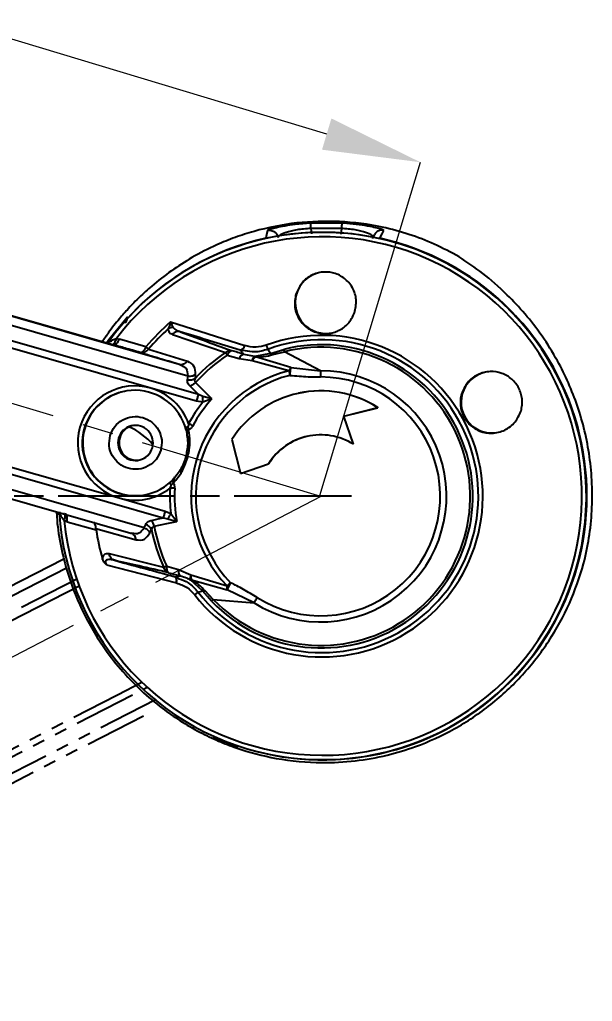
# Model space of a CAD drawing. Header units: millimetres. Extents: x 2223 to 4172, y 741 to 2119.
# Drawn here: x 3970.9 to 4029.5, y 1151.9 to 1252.4 of the extents above; entities that cross this region are included whole.
import ezdxf

# ---------------------------------------------------------------- set-up
doc = ezdxf.new("R2010")
doc.units = ezdxf.units.MM
for name, pattern in [('AM_ISO08W050', [18, 12, -1.5, 3, -1.5]), ('CENTER2', [28.575, 19.05, -3.175, 3.175, -3.175]), ('PHANTOM', [12.7, 6.35, -1.27, 1.27, -1.27, 1.27, -1.27])]:
    doc.linetypes.add(name, pattern=pattern)
for name, color, linetype, lineweight in [('AM_5', 3, 'Continuous', 25), ('AM_7', 4, 'AM_ISO08W050', 25), ('单点划线', 1, 'CENTER2', 13), ('标注', 3, 'Continuous', 13)]:
    doc.layers.add(name, color=color, linetype=linetype, lineweight=lineweight)
doc.styles.add('SLDTEXTSTYLE1', font='txt.shx', dxfattribs={"width": 0.7, "bigfont": 'gbcbig.shx'})
doc.dimstyles.new('SLDDIMSTYLE12$0', dxfattribs={"dimtxt": 12, "dimasz": 10, "dimexe": 0, "dimexo": 0.0625, "dimgap": 0.875, "dimtad": 1, "dimdec": 1, "dimlfac": 1.8, "dimrnd": 1e-09, "dimzin": 12, "dimdsep": 46, "dimtxsty": 'SLDTEXTSTYLE1', "dimcen": 0.09, "dimdle": 8.16, "dimclrd": 3, "dimclre": 3, "dimadec": 0, "dimazin": 3, "dimtfac": 1, "dimtdec": 1, "dimtofl": 0, "dimtmove": 0, "dimatfit": 3, "dimfxl": 0, "dimfrac": 2, "dimtolj": 1, "dimlwd": 5, "dimlwe": 5, "dimarcsym": 0})
doc.dimstyles.new('SLDDIMSTYLE12$2', dxfattribs={"dimtxt": 12, "dimasz": 10, "dimexe": 0, "dimexo": 0.0625, "dimgap": 0.875, "dimtad": 1, "dimdec": 1, "dimlfac": 1.8, "dimrnd": 1e-09, "dimzin": 12, "dimdsep": 46, "dimtxsty": 'SLDTEXTSTYLE1', "dimcen": 0.09, "dimdle": 8.16, "dimclrd": 3, "dimclre": 3, "dimadec": 0, "dimazin": 3, "dimtfac": 1, "dimtdec": 1, "dimtofl": 0, "dimtmove": 0, "dimatfit": 3, "dimfxl": 0, "dimfrac": 2, "dimtolj": 1, "dimlwd": 5, "dimlwe": 5, "dimarcsym": 0})

# ---------------------------------------------------------------- blocks, each defined once
blk = doc.blocks.new('*D42')
at = {"layer": 'Defpoints', "color": 0, "transparency": 16777216}
for p in [(3758.32, 1276.88), (3759.46, 1212.02), (4001.74, 1203.57), (4001.74, 1203.57), (3776.44, 1086.15)]:
    blk.add_point(p, dxfattribs=at)
at = {"layer": '标注', "color": 3, "linetype": 'Continuous', "lineweight": 5, "transparency": 16777216}
blk.add_arc((4001.74, 1203.57), 242.43, 165.602, 205.1646, dxfattribs=at)
at = {"layer": '标注', "color": 3, "transparency": 16777216}
for points in [[(3765.32, 1264.3), (3768.53, 1263.4), (3769.61, 1273.48)], [(3783.81, 1101.22), (3780.82, 1099.74), (3786.76, 1091.52)]]:
    blk.add_solid(points, dxfattribs=at)
at = {"layer": '标注', "color": 0, "transparency": 16777216, "insert": (3766.23, 1181.37), "char_height": 10, "attachment_point": 5, "rotation": 275.3833, "style": 'SLDTEXTSTYLE1'}
blk.add_mtext('\\A1;60%%D', dxfattribs=at)
blk = doc.blocks.new('*D43')
at = {"layer": 'AM_5', "color": 3, "linetype": 'Continuous', "lineweight": 5, "transparency": 16777216}
blk.add_arc((4001.63, 1203.6), 208.22, 165.9904, 177.248, dxfattribs=at)
at = {"layer": 'AM_5', "color": 3, "transparency": 16777216}
for points in [[(3798, 1254.45), (3801.21, 1253.56), (3802.26, 1263.65)], [(3795.32, 1213.56), (3791.98, 1213.64), (3793.41, 1203.6)]]:
    blk.add_solid(points, dxfattribs=at)
at = {"layer": 'Defpoints', "color": 0, "transparency": 16777216}
for p in [(3758.32, 1276.88), (3797.36, 1243.95), (3778.58, 1203.6), (4001.74, 1203.57), (4004.88, 1203.6)]:
    blk.add_point(p, dxfattribs=at)
at = {"layer": 'AM_5', "color": 0, "transparency": 16777216, "insert": (3788.83, 1234.95), "char_height": 12, "attachment_point": 5, "rotation": 81.6192, "style": 'SLDTEXTSTYLE1'}
blk.add_mtext('\\A1;15%%D', dxfattribs=at)
blk = doc.blocks.new('*D28')
at = {"layer": 'AM_5', "color": 3, "linetype": 'Continuous', "lineweight": 5, "transparency": 16777216}
for p, q in [((3812.3, 1261.64), (3822.31, 1294.89)), ((4002.35, 1240.67), (3831.89, 1292.01))]:
    blk.add_line(p, q, dxfattribs=at)
at = {"layer": 'AM_5', "color": 3, "lineweight": 5, "transparency": 16777216}
blk.add_line((4001.65, 1203.66), (4011.93, 1237.79), dxfattribs=at)
at = {"layer": 'AM_5', "color": 3, "transparency": 16777216}
for points in [[(3832.37, 1293.61), (3831.41, 1290.41), (3822.31, 1294.89)], [(4002.83, 1242.27), (4001.87, 1239.07), (4011.93, 1237.79)]]:
    blk.add_solid(points, dxfattribs=at)
at = {"layer": 'Defpoints', "color": 0, "transparency": 16777216}
for p in [(3822.31, 1294.89), (3812.28, 1261.58), (4001.63, 1203.6)]:
    blk.add_point(p, dxfattribs=at)
at = {"layer": 'AM_5', "color": 0, "transparency": 16777216, "insert": (3917.28, 1273.47), "char_height": 12, "attachment_point": 5, "rotation": 343.2384, "style": 'SLDTEXTSTYLE1'}
blk.add_mtext('\\A1;225', dxfattribs=at)

msp = doc.modelspace()

# ---------------------------------------------------------------- linework, layer by layer
at = {"color": 7, "linetype": 'Continuous', "lineweight": 25}
for p, q in [((3996.331, 1230.841), (3996.279, 1230.809)), ((4000.682, 1231.55), (3999.139, 1231.41)), ((4003.9, 1231.55), (4000.682, 1231.55)), ((4003.856, 1230.995), (4000.709, 1230.995)), ((4000.709, 1230.995), (4000.777, 1230.468)), ((4003.856, 1230.995), (4003.789, 1230.429)), ((4004.398, 1231.516), (4003.9, 1231.55)), ((4008.204, 1230.809), (4008.02, 1230.897)), ((3996.253, 1230.004), (3996.24, 1230.002)), ((3999.249, 1224.274), (3999.196, 1224.262)), ((3968.23, 1222.574), (3987.265, 1217.115)), ((3980.464, 1219.077), (3968.254, 1222.579)), ((3967.955, 1221.703), (3988.124, 1215.919)), ((3986.369, 1221.429), (3986.292, 1221.142)), ((3986.369, 1221.429), (3993.956, 1219.016)), ((3986.369, 1221.429), (3986.492, 1221.193)), ((3984.338, 1214.652), (3967.311, 1219.535)), ((3989.24, 1213.997), (3967.513, 1220.228)), ((3980.834, 1219.747), (3981.145, 1219.683)), ((3983.855, 1218.88), (3981.145, 1219.683)), ((3986.556, 1220.158), (3991.986, 1218.29)), ((3993.496, 1218.55), (3990.346, 1219.511)), ((3979.983, 1219.215), (3979.995, 1219.254)), ((3980.378, 1219.123), (3980.534, 1219.093)), ((3980.534, 1219.093), (3980.464, 1219.077)), ((3984.128, 1218.646), (3988.089, 1217.405)), ((3994.01, 1218.484), (3993.496, 1218.55)), ((3996.615, 1218.202), (3996.316, 1218.626)), ((3997.284, 1218.413), (3997.958, 1218.625)), ((3983.256, 1218.304), (3983.489, 1218.235)), ((3993.382, 1217.657), (3992.166, 1218.012)), ((3994.737, 1217.437), (3993.382, 1217.657)), ((3994.993, 1217.909), (3993.882, 1218.111)), ((3996.615, 1218.202), (3994.993, 1217.909)), ((3998.679, 1216.755), (3995.065, 1217.851)), ((3996.615, 1218.202), (3997.284, 1218.413)), ((3996.846, 1218.082), (3998.016, 1218.37)), ((4001.724, 1216.432), (3998.016, 1218.37)), ((3987.265, 1217.115), (3987.368, 1217.046)), ((3987.265, 1217.115), (3987.482, 1217.089)), ((3987.469, 1217.091), (3987.454, 1217.046)), ((3998.471, 1216.428), (3994.737, 1217.437)), ((3998.679, 1216.755), (4001.724, 1216.432)), ((3988.124, 1215.919), (3988.086, 1215.519)), ((3988.904, 1216.046), (3988.875, 1215.656)), ((3989.038, 1213.304), (3984.338, 1214.652)), ((3989.24, 1213.997), (3988.369, 1214.852)), ((3989.69, 1213.813), (3989.24, 1213.997)), ((3990.611, 1213.571), (3989.67, 1213.2)), ((3990.611, 1213.571), (3989.69, 1213.813)), ((3999.472, 1214.126), (3999.464, 1214.125)), ((4016.221, 1214.076), (4016.15, 1214.06)), ((3989.67, 1213.2), (3989.038, 1213.304)), ((4004.092, 1211.785), (4007.572, 1212.653)), ((4004.101, 1211.787), (4007.581, 1212.655)), ((4007.581, 1212.655), (4007.572, 1212.653)), ((4004.101, 1211.787), (4004.092, 1211.785)), ((4005.084, 1208.902), (4004.092, 1211.785)), ((4005.093, 1208.904), (4004.101, 1211.787)), ((3977.539, 1210.518), (3977.593, 1210.53)), ((3988.141, 1210.71), (3988.225, 1210.388)), ((3981.053, 1209.537), (3981.17, 1209.562)), ((3987.952, 1210.425), (3987.979, 1210.361)), ((3992.649, 1209.404), (3993.517, 1205.923)), ((4005.093, 1208.904), (4005.084, 1208.902)), ((3963.891, 1207.597), (3985.618, 1201.366)), ((3964.086, 1208.288), (3981.113, 1203.405)), ((3993.517, 1205.923), (3996.4, 1206.916)), ((3993.526, 1205.925), (3996.409, 1206.917)), ((3996.409, 1206.917), (3996.4, 1206.916)), ((3983.659, 1200.347), (3963.49, 1206.131)), ((3993.526, 1205.925), (3993.517, 1205.923)), ((3963.268, 1205.271), (3982.315, 1199.809)), ((3986.669, 1204.961), (3986.427, 1204.733)), ((3981.113, 1203.405), (3985.813, 1202.058)), ((3974.908, 1201.992), (3974.93, 1201.666)), ((3985.813, 1202.058), (3986.405, 1201.811)), ((3986.405, 1201.811), (3987.006, 1200.997)), ((3975.78, 1200.973), (3975.483, 1201.085)), ((3975.78, 1200.973), (3978.753, 1200.131)), ((3983.659, 1200.347), (3983.837, 1200.702)), ((3985.618, 1201.366), (3986.097, 1201.283)), ((3986.097, 1201.283), (3987.006, 1200.997)), ((3978.74, 1200.286), (3982.85, 1199.133)), ((3982.304, 1199.812), (3982.437, 1199.815)), ((3982.511, 1199.765), (3982.496, 1199.722)), ((3984.253, 1199.824), (3984.434, 1200.166)), ((3985.676, 1196.283), (3980.108, 1197.67)), ((3979.829, 1196.566), (3986.985, 1194.701)), ((3985.975, 1196.42), (3987.193, 1196.071)), ((3987.193, 1196.071), (3988.457, 1195.535)), ((3988.457, 1195.535), (3992.155, 1194.398)), ((4027.885, 1196.166), (4027.872, 1196.163)), ((3977.013, 1194.39), (3975.606, 1193.667)), ((3986.907, 1195.275), (3986.839, 1195.333)), ((3986.839, 1195.333), (3987.259, 1195.14)), ((3989.648, 1193.903), (3988.426, 1195.006)), ((3988.517, 1195.014), (3992.159, 1194.014)), ((3989.19, 1193.77), (3989.648, 1193.903)), ((3990.138, 1193.332), (3989.648, 1193.903)), ((3990.747, 1193.016), (3989.906, 1193.879)), ((3994.912, 1192.672), (3992.159, 1194.014)), ((3990.563, 1192.836), (3990.138, 1193.332)), ((3990.747, 1193.016), (3994.912, 1192.672)), ((3980.951, 1183.26), (3983.438, 1184.537)), ((3990.713, 1178.94), (3993.298, 1177.914)), ((3993.306, 1178.017), (3993.304, 1178.012)), ((4007.599, 1177.21), (4007.611, 1177.213))]:
    msp.add_line(p, q, dxfattribs=at)
at = {"color": 7, "linetype": 'PHANTOM', "lineweight": 25}
for p, q in [((3958.439, 1188.421), (3976.055, 1197.467)), ((3958.834, 1187.598), (3976.311, 1196.572)), ((3976.77, 1195.076), (3959.522, 1186.22)), ((3975.606, 1193.667), (3959.848, 1185.576)), ((3965.524, 1174.531), (3983.993, 1184.015)), ((3965.193, 1175.168), (3980.951, 1183.26)), ((3984.9, 1182.771), (3966.235, 1173.187)), ((3966.661, 1172.409), (3984.288, 1181.46))]:
    msp.add_line(p, q, dxfattribs=at)
at = {"color": 7, "linetype": 'Continuous', "lineweight": 25, "flags": 128}
for points in [[(3996.279, 1230.809), (3996.195, 1230.356), (3996.128, 1230.001)], [(4007.78, 1230.001), (4008.017, 1230.453), (4008.204, 1230.809)], [(3996.334, 1230.022), (3996.307, 1230.022), (3996.128, 1230.001)], [(4007.232, 1230.379), (4007.039, 1230.014), (4007.023, 1229.984)], [(3981.961, 1221.929), (3980.068, 1219.613), (3979.776, 1219.203)], [(3982.022, 1221.859), (3981.988, 1221.898), (3981.961, 1221.929)], [(3983.256, 1218.304), (3983.33, 1218.297), (3983.408, 1218.316), (3983.489, 1218.359), (3983.571, 1218.426), (3983.65, 1218.514), (3983.726, 1218.621), (3983.795, 1218.745), (3983.855, 1218.88)], [(3990.611, 1213.571), (3989.667, 1214.495), (3988.925, 1215.223)], [(3984.429, 1201.11), (3985.095, 1201.254), (3985.618, 1201.366)], [(3984.704, 1200.503), (3985.994, 1200.78), (3987.006, 1200.997)], [(3993.304, 1178.012), (3993.301, 1177.957), (3993.298, 1177.914)]]:
    msp.add_lwpolyline(points, dxfattribs=at)
at = {"color": 7, "linetype": 'Continuous', "lineweight": 25}
for centre, radius, start, end in [((4001.919, 1203.606), 26.999, 343.99795, 144.37216), ((4001.931, 1203.608), 27, 343.99967, 102.14019), ((4001.912, 1203.605), 26.549, 185.44631, 142.55572), ((4001.954, 1203.616), 27.021, 102.44988, 137.53256), ((4001.954, 1203.613), 27.023, 251.33315, 77.54961), ((4002.277, 1223.406), 3.15, 102.14289, 164.00219), ((4002.277, 1223.405), 3.15, 163.99967, 282.14019), ((4001.895, 1203.602), 23.64, 131.05303, 139.73783), ((4001.891, 1203.601), 23.278, 132.57575, 139.73778), ((3986.637, 1219.878), 0.996, 89.51081, 119.80629), ((3986.727, 1219.845), 1.368, 99.92431, 108.57758), ((4001.854, 1203.592), 16.468, 217.80792, 110.19454), ((4001.847, 1203.59), 16.02, 217.80792, 110.19454), ((3983.45, 1219.091), 0.81, 256.13749, 326.65871), ((3962.636, 1193.993), 32.705, 48.9186, 49.54784), ((4001.776, 1203.575), 15.526, 223.76375, 104.2387), ((4001.771, 1203.574), 15.265, 223.76387, 104.23864), ((3993.339, 1219.165), 0.635, 284.25693, 346.38415), ((4001.775, 1203.576), 17.673, 123.62673, 136.87996), ((4001.771, 1203.575), 17.341, 123.6355, 137.80261), ((4014.27, 1232.578), 26.472, 212.6677, 213.38343), ((3993.988, 1217.492), 0.628, 99.68998, 164.75306), ((3995.603, 1217.089), 0.933, 125.1911, 158.08506), ((3999.579, 1215.953), 1.206, 138.28952, 156.79982), ((4001.746, 1203.568), 13.27, 104.28896, 223.71352), ((4001.745, 1203.568), 12.79, 104.28897, 223.71351), ((4001.747, 1203.569), 12.863, 237.90451, 90.09862), ((4001.744, 1203.568), 12.227, 237.90204, 90.10104), ((4072.879, 1234.896), 76.665, 193.93929, 194.29763), ((4019.248, 1213.208), 3.15, 102.14289, 164.00219), ((3982.726, 1209.029), 5.85, 74.0024, 254.00006), ((3982.725, 1209.029), 5.85, 19.98893, 73.99815), ((3982.73, 1209.03), 5.4, 14.63064, 164.00143), ((3982.784, 1209.042), 5.4, 102.1429, 164.00218), ((4001.757, 1203.571), 14.974, 138.10256, 151.14854), ((4001.735, 1203.567), 10.799, 57.28113, 147.28505), ((4001.744, 1203.569), 10.799, 57.2812, 102.14227), ((4019.249, 1213.208), 3.15, 163.99967, 282.14019), ((4001.758, 1203.572), 15.453, 141.46177, 151.14852), ((3982.73, 1209.03), 5.4, 163.9984, 313.36529), ((3982.784, 1209.041), 5.4, 163.99975, 282.14011), ((3982.784, 1209.041), 1.8, 343.99745, 164.00009), ((3982.9, 1209.066), 1.8, 104.03604, 164.00205), ((3979.214, 1204.225), 7.084, 40.83204, 65.81779), ((3932.175, 1109.271), 116.172, 60.91799, 61.15396), ((3982.784, 1209.041), 1.8, 163.99745, 344.00009), ((3982.9, 1209.066), 1.8, 163.99943, 280.24751), ((4001.735, 1203.567), 6.299, 57.88144, 147.88541), ((4001.744, 1203.569), 6.3, 102.14271, 147.88527), ((3982.726, 1209.028), 5.849, 253.99862, 308.0114), ((4001.759, 1203.571), 15.455, 176.85372, 186.53999), ((4001.758, 1203.571), 14.975, 176.85373, 189.89901), ((4001.919, 1203.605), 26.999, 183.43897, 344.001), ((3983.49, 1199.716), 1.045, 25.50508, 70.60837), ((3983.349, 1200.253), 1.378, 10.4509, 38.42547), ((4001.773, 1203.574), 17.343, 190.19887, 204.3629), ((4001.896, 1203.601), 23.401, 188.52543, 195.91771), ((4001.777, 1203.575), 17.675, 191.12072, 204.365), ((4033.041, 1092.764), 113.842, 114.42078, 114.58603), ((4001.932, 1203.607), 26.998, 282.14308, 344.002), ((3993.318, 1194.218), 1.177, 171.18744, 190.00395), ((4092.868, 1089.732), 145.252, 133.70869, 133.89737), ((4034.572, 1174.236), 46.798, 154.02865, 154.99957)]:
    msp.add_arc(centre, radius, start, end, dxfattribs=at)
for points, knots in [([(4015.911, 1228.091), (4015.066, 1228.547), (4013.442, 1229.423), (4010.791, 1230.432), (4007.586, 1231.308), (4003.704, 1231.823), (3999.206, 1231.677), (3995.641, 1230.967), (3992.961, 1230.101), (3990.818, 1229.229), (3988.619, 1228.098), (3986.407, 1226.676), (3984.641, 1225.301), (3983.2, 1223.994), (3982.102, 1222.874), (3981.044, 1221.666), (3980.138, 1220.527), (3979.592, 1219.708), (3979.379, 1219.389)], [0, 0, 0, 0, 0.0716141, 0.1376427, 0.2038002, 0.3043716, 0.402157, 0.5046925, 0.5521038, 0.6009821, 0.6712151, 0.7340966, 0.7994339, 0.8433201, 0.8852981, 0.9222529, 0.9697109, 1, 1, 1, 1]), ([(3996.279, 1230.809), (3996.415, 1230.821), (3996.685, 1230.844), (3997.031, 1230.663), (3997.267, 1230.401), (3997.327, 1230.196), (3997.357, 1230.094)], [0, 0, 0, 0, 0.2799949, 0.5581407, 0.7800037, 1, 1, 1, 1]), ([(3999.139, 1231.41), (3998.77, 1231.358), (3998.021, 1231.253), (3997.188, 1231.08), (3996.577, 1230.928), (3996.413, 1230.87), (3996.331, 1230.841)], [0, 0, 0, 0, 0.2467046, 0.4997683, 0.7468748, 1, 1, 1, 1]), ([(4000.709, 1230.995), (4000.466, 1230.981), (3999.981, 1230.954), (3999.296, 1230.86), (3998.691, 1230.74), (3998.023, 1230.555), (3997.455, 1230.311), (3997.39, 1230.167), (3997.357, 1230.094)], [0, 0, 0, 0, 0.1216848, 0.2436394, 0.3665866, 0.4908705, 0.7427966, 1, 1, 1, 1]), ([(4000.682, 1231.55), (4000.682, 1231.541), (4000.682, 1231.522), (4000.687, 1231.401), (4000.696, 1231.224), (4000.705, 1231.07), (4000.709, 1230.995)], [0, 0, 0, 0, 0.244843, 0.5001263, 0.7553423, 1, 1, 1, 1]), ([(4003.9, 1231.55), (4003.898, 1231.541), (4003.895, 1231.522), (4003.885, 1231.401), (4003.872, 1231.226), (4003.862, 1231.072), (4003.857, 1230.995)], [0, 0, 0, 0, 0.2506754, 0.4980464, 0.7510697, 1, 1, 1, 1]), ([(4007.127, 1230.094), (4007.104, 1230.167), (4007.06, 1230.311), (4006.516, 1230.554), (4005.864, 1230.739), (4005.266, 1230.86), (4004.586, 1230.954), (4004.1, 1230.981), (4003.857, 1230.995)], [0, 0, 0, 0, 0.25669183, 0.50843056, 0.63281467, 0.75589912, 0.87804396, 1, 1, 1, 1]), ([(4008.02, 1230.897), (4007.88, 1230.939), (4007.605, 1231.022), (4006.787, 1231.203), (4005.72, 1231.388), (4004.836, 1231.474), (4004.398, 1231.516)], [0, 0, 0, 0, 0.2491031, 0.4901997, 0.7472817, 1, 1, 1, 1]), ([(4008.204, 1230.809), (4008.146, 1230.818), (4008.027, 1230.837), (4007.845, 1230.82), (4007.67, 1230.769), (4007.51, 1230.685), (4007.372, 1230.57), (4007.278, 1230.465), (4007.243, 1230.394), (4007.235, 1230.378)], [0, 0, 0, 0, 0.1570011, 0.3172009, 0.4773885, 0.6343544, 0.7913438, 0.9515396, 1, 1, 1, 1]), ([(4028.641, 1196.655), (4028.841, 1197.542), (4029.241, 1199.316), (4029.517, 1202.087), (4029.538, 1204.872), (4029.284, 1207.622), (4028.777, 1210.288), (4028.039, 1212.833), (4027.097, 1215.237), (4025.884, 1217.673), (4024.387, 1220.063), (4022.635, 1222.317), (4020.569, 1224.511), (4018.225, 1226.535), (4016.695, 1227.564), (4015.911, 1228.091)], [0, 0, 0, 0, 0.0627951, 0.1255982, 0.1880794, 0.2505771, 0.3126556, 0.3746993, 0.4372762, 0.5009385, 0.5820109, 0.6649965, 0.7507977, 0.8724761, 1, 1, 1, 1]), ([(4005.243, 1222.524), (4005.316, 1222.966), (4005.459, 1223.831), (4005.055, 1224.9), (4004.524, 1225.586), (4004.051, 1225.993), (4003.522, 1226.292), (4002.958, 1226.481), (4002.375, 1226.561), (4001.792, 1226.533), (4001.218, 1226.397), (4000.487, 1226.07), (3999.663, 1225.387), (3999.357, 1224.649), (3999.196, 1224.262)], [0, 0, 0, 0, 0.1454096, 0.2843678, 0.3500183, 0.4113214, 0.4701235, 0.5269841, 0.5816264, 0.6365696, 0.6922624, 0.749136, 0.868448, 1, 1, 1, 1]), ([(3999.196, 1224.262), (3999.125, 1223.816), (3998.982, 1222.923), (3999.465, 1221.675), (4000.221, 1220.876), (4000.956, 1220.476), (4001.512, 1220.297), (4002.078, 1220.224), (4002.64, 1220.253), (4003.192, 1220.381), (4003.919, 1220.696), (4004.757, 1221.371), (4005.074, 1222.124), (4005.243, 1222.524)], [0, 0, 0, 0, 0.1426319, 0.2854821, 0.4161443, 0.4747377, 0.529504, 0.5816768, 0.6338546, 0.6858561, 0.7410149, 0.8625746, 1, 1, 1, 1]), ([(3981.961, 1221.929), (3981.917, 1221.875), (3981.831, 1221.771), (3981.753, 1221.585), (3981.72, 1221.425), (3981.728, 1221.33), (3981.73, 1221.3)], [0, 0, 0, 0, 0.3001412, 0.5845824, 0.8690123, 1, 1, 1, 1]), ([(3982.022, 1221.859), (3981.98, 1221.807), (3981.897, 1221.702), (3981.823, 1221.537), (3981.807, 1221.427), (3981.801, 1221.383)], [0, 0, 0, 0, 0.3723099, 0.7541245, 1, 1, 1, 1]), ([(3986.142, 1220.743), (3986.14, 1220.671), (3986.137, 1220.516), (3986.263, 1220.3), (3986.44, 1220.214), (3986.556, 1220.158)], [0, 0, 0, 0, 0.2320046, 0.4979825, 1, 1, 1, 1]), ([(3986.292, 1221.142), (3986.265, 1221.059), (3986.219, 1220.917), (3986.164, 1220.794), (3986.142, 1220.743)], [0, 0, 0, 0, 0.5830316, 1, 1, 1, 1]), ([(3986.646, 1220.875), (3986.622, 1220.927), (3986.577, 1221.024), (3986.519, 1221.14), (3986.492, 1221.193)], [0, 0, 0, 0, 0.5364801, 1, 1, 1, 1]), ([(3986.646, 1220.875), (3986.676, 1220.829), (3986.745, 1220.726), (3986.983, 1220.57), (3987.207, 1220.485), (3987.359, 1220.428)], [0, 0, 0, 0, 0.2031095, 0.4647797, 1, 1, 1, 1]), ([(3979.995, 1219.254), (3980.135, 1219.375), (3980.38, 1219.59), (3980.697, 1219.699), (3980.834, 1219.747)], [0, 0, 0, 0, 0.5684211, 1, 1, 1, 1]), ([(3980.378, 1219.123), (3980.421, 1219.128), (3980.511, 1219.138), (3980.644, 1219.272), (3980.76, 1219.479), (3980.809, 1219.659), (3980.833, 1219.747)], [0, 0, 0, 0, 0.2432266, 0.5000017, 0.7567759, 1, 1, 1, 1]), ([(3980.534, 1219.093), (3980.583, 1219.089), (3980.685, 1219.082), (3980.858, 1219.203), (3981.023, 1219.408), (3981.105, 1219.593), (3981.145, 1219.683)], [0, 0, 0, 0, 0.2423334, 0.4999392, 0.757578, 1, 1, 1, 1]), ([(3987.359, 1220.428), (3987.29, 1220.44), (3987.149, 1220.464), (3986.93, 1220.42), (3986.723, 1220.321), (3986.611, 1220.212), (3986.556, 1220.158)], [0, 0, 0, 0, 0.2454954, 0.5, 0.7545047, 1, 1, 1, 1]), ([(3987.359, 1220.428), (3988.361, 1220.058), (3990.084, 1219.422), (3991.919, 1218.757), (3992.686, 1218.479)], [0, 0, 0, 0, 0.5820752, 1, 1, 1, 1]), ([(3990.346, 1219.511), (3990.279, 1219.532), (3989.269, 1219.84), (3988.281, 1220.144), (3987.359, 1220.428)], [0, 0, 0, 0, 0.0662016, 1, 1, 1, 1]), ([(3983.256, 1218.304), (3982.743, 1218.453), (3981.835, 1218.716), (3980.928, 1218.978), (3980.534, 1219.093)], [0, 0, 0, 0, 0.5642907, 1, 1, 1, 1]), ([(3993.882, 1218.111), (3993.81, 1218.193), (3993.68, 1218.34), (3993.552, 1218.486), (3993.496, 1218.55)], [0, 0, 0, 0, 0.5617548, 1, 1, 1, 1]), ([(3996.169, 1219.048), (3995.817, 1218.954), (3995.058, 1218.753), (3994.341, 1218.924), (3993.956, 1219.016)], [0, 0, 0, 0, 0.4644483, 1, 1, 1, 1]), ([(3996.316, 1218.626), (3995.868, 1218.496), (3995.091, 1218.27), (3994.331, 1218.42), (3994.01, 1218.484)], [0, 0, 0, 0, 0.5775061, 1, 1, 1, 1]), ([(3983.489, 1218.235), (3984.172, 1218.033), (3985.415, 1217.664), (3986.691, 1217.285), (3987.265, 1217.115)], [0, 0, 0, 0, 0.5495061, 1, 1, 1, 1]), ([(3992.686, 1218.479), (3992.645, 1218.48), (3992.589, 1218.481), (3992.498, 1218.436), (3992.407, 1218.368), (3992.284, 1218.231), (3992.205, 1218.085), (3992.166, 1218.013)], [0, 0, 0, 0, 0.2498451, 0.3419699, 0.5003268, 0.7501647, 1, 1, 1, 1]), ([(3993.882, 1218.111), (3993.661, 1218.179), (3993.261, 1218.302), (3992.864, 1218.424), (3992.686, 1218.479)], [0, 0, 0, 0, 0.5530907, 1, 1, 1, 1]), ([(3994.737, 1217.437), (3994.753, 1217.502), (3994.785, 1217.634), (3994.849, 1217.781), (3994.913, 1217.87), (3994.961, 1217.901), (3994.985, 1217.907), (3994.992, 1217.908), (3994.993, 1217.909)], [0, 0, 0, 0, 0.2498824, 0.4997694, 0.7496604, 0.9255481, 0.9908934, 1, 1, 1, 1]), ([(3995.065, 1217.851), (3995.065, 1217.851), (3995.065, 1217.851), (3995.065, 1217.851), (3995.065, 1217.851), (3995.054, 1217.867), (3995.031, 1217.894), (3995.006, 1217.904), (3994.993, 1217.909)], [0, 0, 0, 0, 0.0000335, 0.000106, 0.0003683, 0.001362, 0.4820163, 1, 1, 1, 1]), ([(3995.065, 1217.851), (3995.168, 1217.848), (3995.451, 1217.838), (3996.053, 1217.874), (3996.535, 1218), (3996.846, 1218.082)], [0, 0, 0, 0, 0.1685681, 0.4640042, 1, 1, 1, 1]), ([(3996.615, 1218.202), (3996.65, 1218.201), (3996.718, 1218.198), (3996.803, 1218.121), (3996.846, 1218.082)], [0, 0, 0, 0, 0.5021576, 1, 1, 1, 1]), ([(3987.368, 1217.046), (3987.601, 1216.942), (3988.061, 1216.736), (3988.103, 1216.189), (3988.124, 1215.919)], [0, 0, 0, 0, 0.504897, 1, 1, 1, 1]), ([(3987.482, 1217.089), (3987.558, 1217.098), (3987.71, 1217.118), (3987.923, 1217.231), (3988.034, 1217.348), (3988.089, 1217.405)], [0, 0, 0, 0, 0.3395659, 0.6771788, 1, 1, 1, 1]), ([(3988.089, 1217.405), (3988.359, 1217.273), (3988.859, 1217.028), (3988.89, 1216.356), (3988.904, 1216.046)], [0, 0, 0, 0, 0.5395057, 1, 1, 1, 1]), ([(3998.588, 1215.963), (3998.597, 1216.031), (3998.617, 1216.171), (3998.629, 1216.384), (3998.666, 1216.599), (3998.675, 1216.7), (3998.679, 1216.755)], [0, 0, 0, 0, 0.2100867, 0.4354712, 0.6954439, 1, 1, 1, 1]), ([(3988.085, 1215.518), (3988.154, 1215.508), (3988.294, 1215.486), (3988.507, 1215.505), (3988.708, 1215.558), (3988.82, 1215.623), (3988.875, 1215.656)], [0, 0, 0, 0, 0.2465031, 0.5000051, 0.7535045, 1, 1, 1, 1]), ([(3988.369, 1214.852), (3988.281, 1214.956), (3988.096, 1215.177), (3988.089, 1215.4), (3988.086, 1215.519)], [0, 0, 0, 0, 0.471381, 1, 1, 1, 1]), ([(3988.124, 1215.919), (3988.191, 1215.908), (3988.327, 1215.886), (3988.535, 1215.902), (3988.736, 1215.952), (3988.848, 1216.015), (3988.904, 1216.046)], [0, 0, 0, 0, 0.2424888, 0.4944094, 0.7492399, 1, 1, 1, 1]), ([(3988.875, 1215.656), (3988.852, 1215.573), (3988.82, 1215.456), (3988.859, 1215.306), (3988.903, 1215.25), (3988.925, 1215.223)], [0, 0, 0, 0, 0.5578773, 0.7889784, 1, 1, 1, 1]), ([(3998.588, 1215.963), (3999.21, 1215.906), (4000.253, 1215.81), (4001.3, 1215.799), (4001.723, 1215.795)], [0, 0, 0, 0, 0.5961974, 1, 1, 1, 1]), ([(4022.231, 1212.329), (4022.277, 1212.528), (4022.367, 1212.919), (4022.357, 1213.529), (4022.24, 1214.114), (4022.019, 1214.658), (4021.704, 1215.148), (4021.162, 1215.724), (4020.264, 1216.247), (4019.014, 1216.426), (4017.76, 1216.097), (4016.686, 1215.3), (4016.326, 1214.468), (4016.15, 1214.06)], [0, 0, 0, 0, 0.0608535, 0.1193328, 0.1758288, 0.2307749, 0.2847904, 0.339989, 0.4550176, 0.579343, 0.7165648, 0.8612718, 1, 1, 1, 1]), ([(3988.925, 1215.222), (3988.882, 1215.181), (3988.797, 1215.096), (3988.654, 1214.991), (3988.509, 1214.905), (3988.415, 1214.869), (3988.369, 1214.852)], [0, 0, 0, 0, 0.2474529, 0.4999677, 0.7524992, 1, 1, 1, 1]), ([(3989.671, 1213.2), (3989.672, 1213.256), (3989.675, 1213.37), (3989.681, 1213.533), (3989.686, 1213.685), (3989.689, 1213.771), (3989.691, 1213.813)], [0, 0, 0, 0, 0.250968, 0.5042543, 0.7553572, 1, 1, 1, 1]), ([(4016.15, 1214.06), (4016.102, 1213.856), (4016.012, 1213.467), (4016.023, 1212.859), (4016.136, 1212.286), (4016.35, 1211.753), (4016.652, 1211.272), (4017.175, 1210.7), (4018.059, 1210.162), (4019.312, 1209.957), (4020.59, 1210.275), (4021.69, 1211.08), (4022.055, 1211.924), (4022.231, 1212.329)], [0, 0, 0, 0, 0.06397863, 0.1218211, 0.17743232, 0.23069626, 0.2827302, 0.33609245, 0.449634, 0.58030579, 0.7241629, 0.86755986, 1, 1, 1, 1]), ([(3988.141, 1210.71), (3988.108, 1210.693), (3988.04, 1210.656), (3987.972, 1210.574), (3987.937, 1210.489), (3987.949, 1210.424), (3987.955, 1210.394)], [0, 0, 0, 0, 0.2175002, 0.4456339, 0.7453176, 1, 1, 1, 1]), ([(3988.223, 1211.029), (3988.22, 1210.961), (3988.217, 1210.866), (3988.187, 1210.764), (3988.162, 1210.725), (3988.148, 1210.715), (3988.141, 1210.71)], [0, 0, 0, 0, 0.5873569, 0.8346977, 0.9249512, 1, 1, 1, 1]), ([(3988.641, 1210.797), (3988.588, 1210.711), (3988.507, 1210.581), (3988.356, 1210.446), (3988.268, 1210.407), (3988.225, 1210.388)], [0, 0, 0, 0, 0.4918514, 0.7535128, 1, 1, 1, 1]), ([(3987.955, 1210.394), (3988.046, 1209.912), (3988.22, 1208.994), (3988.012, 1208.008), (3987.914, 1207.54)], [0, 0, 0, 0, 0.5248896, 1, 1, 1, 1]), ([(3988.225, 1210.388), (3988.19, 1210.379), (3988.118, 1210.362), (3988.03, 1210.354), (3987.971, 1210.358), (3987.96, 1210.383), (3987.955, 1210.394)], [0, 0, 0, 0, 0.2175407, 0.446787, 0.7432095, 1, 1, 1, 1]), ([(3988.112, 1207.481), (3988.219, 1207.975), (3988.433, 1208.966), (3988.295, 1209.913), (3988.225, 1210.388)], [0, 0, 0, 0, 0.4984638, 1, 1, 1, 1]), ([(3987.914, 1207.54), (3987.749, 1207.09), (3987.403, 1206.145), (3986.77, 1205.462), (3986.438, 1205.104)], [0, 0, 0, 0, 0.4752705, 1, 1, 1, 1]), ([(3986.669, 1204.961), (3986.981, 1205.328), (3987.599, 1206.055), (3987.942, 1207.008), (3988.112, 1207.481)], [0, 0, 0, 0, 0.5045108, 1, 1, 1, 1]), ([(3988.112, 1207.481), (3988.083, 1207.489), (3988.024, 1207.507), (3987.961, 1207.525), (3987.92, 1207.537), (3987.916, 1207.539), (3987.914, 1207.54)], [0, 0, 0, 0, 0.2492627, 0.5044271, 0.7572703, 1, 1, 1, 1]), ([(3986.734, 1205.044), (3986.731, 1205.1), (3986.719, 1205.281), (3986.776, 1205.455), (3986.814, 1205.575)], [0, 0, 0, 0, 0.3105302, 1, 1, 1, 1]), ([(3986.328, 1204.42), (3986.361, 1204.477), (3986.408, 1204.56), (3986.437, 1204.662), (3986.438, 1204.709), (3986.43, 1204.726), (3986.427, 1204.733)], [0, 0, 0, 0, 0.5788982, 0.8325061, 0.9242536, 1, 1, 1, 1]), ([(3986.427, 1204.733), (3986.41, 1204.764), (3986.374, 1204.827), (3986.356, 1204.924), (3986.371, 1205.024), (3986.414, 1205.076), (3986.438, 1205.104)], [0, 0, 0, 0, 0.2051839, 0.4197613, 0.6800214, 1, 1, 1, 1]), ([(3986.669, 1204.961), (3986.643, 1204.989), (3986.588, 1205.046), (3986.522, 1205.096), (3986.468, 1205.119), (3986.448, 1205.109), (3986.438, 1205.104)], [0, 0, 0, 0, 0.2283661, 0.4781223, 0.7150622, 1, 1, 1, 1]), ([(3986.805, 1204.393), (3986.805, 1204.492), (3986.806, 1204.645), (3986.751, 1204.841), (3986.696, 1204.922), (3986.669, 1204.961)], [0, 0, 0, 0, 0.4836103, 0.7508269, 1, 1, 1, 1]), ([(3974.714, 1201.989), (3974.719, 1201.823), (3974.749, 1200.74), (3975.076, 1198.728), (3975.825, 1195.527), (3977.195, 1191.95), (3979.128, 1188.582), (3981.23, 1185.841), (3983.261, 1183.715), (3985.331, 1181.97), (3987.353, 1180.56), (3989.284, 1179.439), (3991.219, 1178.519), (3993.802, 1177.519), (3997.321, 1176.594), (4001.433, 1176.209), (4005.245, 1176.417), (4008.45, 1176.992), (4011.879, 1178.028), (4015.498, 1179.68), (4019.2, 1182.158), (4022.462, 1185.204), (4025.169, 1188.71), (4027.316, 1192.559), (4028.2, 1195.291), (4028.641, 1196.655)], [0, 0, 0, 0, 0.00690461, 0.0451883, 0.08283495, 0.13974833, 0.19650273, 0.2340919, 0.27350438, 0.30976804, 0.3380985, 0.36810574, 0.39538295, 0.42019079, 0.47424837, 0.53427599, 0.57764847, 0.62021225, 0.65871271, 0.71468253, 0.77202122, 0.82888477, 0.88558838, 0.94288579, 1, 1, 1, 1]), ([(3975.483, 1201.085), (3975.388, 1201.205), (3975.179, 1201.467), (3975.085, 1201.78), (3975.034, 1201.951)], [0, 0, 0, 0, 0.4544713, 1, 1, 1, 1]), ([(3975.425, 1201.848), (3975.459, 1201.822), (3975.53, 1201.769), (3975.573, 1201.588), (3975.563, 1201.353), (3975.509, 1201.173), (3975.483, 1201.085)], [0, 0, 0, 0, 0.2407228, 0.4965557, 0.7542523, 1, 1, 1, 1]), ([(3975.78, 1200.973), (3975.794, 1201.07), (3975.822, 1201.27), (3975.79, 1201.529), (3975.707, 1201.721), (3975.616, 1201.768), (3975.573, 1201.79)], [0, 0, 0, 0, 0.2424241, 0.5000639, 0.757669, 1, 1, 1, 1]), ([(3986.405, 1201.811), (3986.377, 1201.763), (3986.32, 1201.666), (3986.238, 1201.525), (3986.162, 1201.394), (3986.119, 1201.319), (3986.097, 1201.283)], [0, 0, 0, 0, 0.2477926, 0.5000002, 0.7522078, 1, 1, 1, 1]), ([(3978.74, 1200.286), (3978.734, 1200.367), (3978.72, 1200.541), (3978.626, 1200.763), (3978.523, 1200.863), (3978.473, 1200.911)], [0, 0, 0, 0, 0.31238, 0.6677205, 1, 1, 1, 1]), ([(3983.837, 1200.702), (3983.911, 1200.808), (3984.038, 1200.991), (3984.313, 1201.075), (3984.429, 1201.11)], [0, 0, 0, 0, 0.5822537, 1, 1, 1, 1]), ([(3984.704, 1200.503), (3984.668, 1200.49), (3984.591, 1200.461), (3984.487, 1200.349), (3984.455, 1200.239), (3984.434, 1200.166)], [0, 0, 0, 0, 0.2413974, 0.5018091, 1, 1, 1, 1]), ([(3978.74, 1200.286), (3978.741, 1200.258), (3978.743, 1200.207), (3978.75, 1200.155), (3978.753, 1200.131)], [0, 0, 0, 0, 0.5485339, 1, 1, 1, 1]), ([(3982.503, 1199.72), (3982.503, 1199.72), (3982.448, 1199.771), (3982.376, 1199.792), (3982.304, 1199.812)], [0, 0, 0, 0, 0.006595, 1, 1, 1, 1]), ([(3982.437, 1199.815), (3982.684, 1199.777), (3983.179, 1199.7), (3983.499, 1200.131), (3983.659, 1200.347)], [0, 0, 0, 0, 0.5010464, 1, 1, 1, 1]), ([(3982.85, 1199.133), (3982.834, 1199.211), (3982.801, 1199.369), (3982.681, 1199.576), (3982.563, 1199.672), (3982.503, 1199.72)], [0, 0, 0, 0, 0.3235264, 0.6618766, 1, 1, 1, 1]), ([(3982.85, 1199.133), (3983.147, 1199.097), (3983.699, 1199.029), (3984.078, 1199.573), (3984.253, 1199.824)], [0, 0, 0, 0, 0.5390753, 1, 1, 1, 1]), ([(3984.253, 1199.824), (3984.222, 1199.88), (3984.16, 1199.994), (3984.017, 1200.143), (3983.849, 1200.267), (3983.722, 1200.32), (3983.659, 1200.347)], [0, 0, 0, 0, 0.2507607, 0.5055916, 0.7575122, 1, 1, 1, 1]), ([(3980.108, 1197.67), (3979.993, 1197.687), (3979.789, 1197.717), (3979.569, 1197.598), (3979.439, 1197.417), (3979.407, 1197.257), (3979.392, 1197.183)], [0, 0, 0, 0, 0.37521, 0.6669858, 0.8447724, 1, 1, 1, 1]), ([(3980.647, 1197.02), (3980.582, 1197.046), (3980.45, 1197.098), (3980.287, 1197.251), (3980.164, 1197.444), (3980.126, 1197.596), (3980.108, 1197.67)], [0, 0, 0, 0, 0.2454954, 0.5, 0.7545046, 1, 1, 1, 1]), ([(3979.829, 1196.566), (3979.724, 1196.656), (3979.531, 1196.822), (3979.436, 1197.069), (3979.392, 1197.183)], [0, 0, 0, 0, 0.5416834, 1, 1, 1, 1]), ([(3980.647, 1197.02), (3980.5, 1197.051), (3980.249, 1197.106), (3979.975, 1197.098), (3979.831, 1197.046), (3979.764, 1196.997), (3979.721, 1196.931), (3979.71, 1196.845), (3979.729, 1196.751), (3979.77, 1196.657), (3979.808, 1196.598), (3979.829, 1196.566)], [0, 0, 0, 0, 0.3392548, 0.5783472, 0.6635743, 0.7304267, 0.7889961, 0.8436092, 0.8910481, 0.9412032, 1, 1, 1, 1]), ([(3980.647, 1197.02), (3981.829, 1196.699), (3983.872, 1196.144), (3985.959, 1195.574), (3986.839, 1195.333)], [0, 0, 0, 0, 0.5786818, 1, 1, 1, 1]), ([(3986.171, 1195.755), (3985.152, 1195.99), (3983.259, 1196.428), (3981.472, 1196.832), (3980.647, 1197.02)], [0, 0, 0, 0, 0.53796346, 1, 1, 1, 1]), ([(3986.171, 1195.755), (3986.115, 1195.777), (3986.002, 1195.821), (3985.86, 1195.943), (3985.745, 1196.096), (3985.699, 1196.221), (3985.676, 1196.283)], [0, 0, 0, 0, 0.249989, 0.5000113, 0.7500081, 1, 1, 1, 1]), ([(3986.171, 1195.755), (3986.399, 1195.693), (3986.8, 1195.585), (3987.204, 1195.475), (3987.379, 1195.427)], [0, 0, 0, 0, 0.5669451, 1, 1, 1, 1]), ([(3986.839, 1195.333), (3986.939, 1195.351), (3987.118, 1195.383), (3987.299, 1195.414), (3987.379, 1195.427)], [0, 0, 0, 0, 0.5582261, 1, 1, 1, 1]), ([(3987.193, 1196.071), (3987.188, 1195.992), (3987.179, 1195.831), (3987.213, 1195.633), (3987.279, 1195.486), (3987.346, 1195.447), (3987.379, 1195.427)], [0, 0, 0, 0, 0.2446171, 0.4999989, 0.7553814, 1, 1, 1, 1]), ([(3987.379, 1195.427), (3987.583, 1195.366), (3987.936, 1195.259), (3988.281, 1195.081), (3988.426, 1195.006)], [0, 0, 0, 0, 0.5802265, 1, 1, 1, 1]), ([(3988.457, 1195.535), (3988.436, 1195.471), (3988.394, 1195.344), (3988.371, 1195.186), (3988.378, 1195.079), (3988.402, 1195.03), (3988.418, 1195.012), (3988.424, 1195.008), (3988.425, 1195.006), (3988.426, 1195.006)], [0, 0, 0, 0, 0.2498868, 0.4997726, 0.7496574, 0.9252916, 0.9752659, 0.9907836, 1, 1, 1, 1]), ([(3988.458, 1195.535), (3988.451, 1195.426), (3988.438, 1195.209), (3988.491, 1195.079), (3988.517, 1195.014)], [0, 0, 0, 0, 0.50000164, 1, 1, 1, 1]), ([(3986.985, 1194.701), (3986.991, 1194.779), (3987.005, 1194.938), (3986.979, 1195.129), (3986.945, 1195.246), (3986.912, 1195.272), (3986.907, 1195.275)], [0, 0, 0, 0, 0.3058422, 0.6271066, 0.9505017, 1, 1, 1, 1]), ([(3986.985, 1194.701), (3987.357, 1194.575), (3988.055, 1194.337), (3988.592, 1193.764), (3988.843, 1193.497)], [0, 0, 0, 0, 0.5331504, 1, 1, 1, 1]), ([(3987.259, 1195.14), (3987.58, 1195.017), (3988.322, 1194.736), (3988.876, 1194.119), (3989.19, 1193.77)], [0, 0, 0, 0, 0.43349735, 1, 1, 1, 1]), ([(3988.426, 1195.006), (3988.439, 1195.003), (3988.459, 1194.998), (3988.488, 1195.004), (3988.505, 1195.009), (3988.514, 1195.013), (3988.517, 1195.014)], [0, 0, 0, 0, 0.4977473, 0.7571245, 0.91733, 1, 1, 1, 1]), ([(3989.906, 1193.879), (3989.7, 1194.099), (3989.358, 1194.463), (3988.897, 1194.789), (3988.639, 1194.946), (3988.55, 1194.995), (3988.517, 1195.014)], [0, 0, 0, 0, 0.5043385, 0.834166, 0.9378931, 1, 1, 1, 1]), ([(3995.247, 1193.21), (3994.776, 1193.496), (3993.881, 1194.039), (3992.944, 1194.507), (3992.5, 1194.729)], [0, 0, 0, 0, 0.5256141, 1, 1, 1, 1]), ([(3989.648, 1193.903), (3989.678, 1193.886), (3989.737, 1193.851), (3989.85, 1193.87), (3989.906, 1193.879)], [0, 0, 0, 0, 0.5000001, 1, 1, 1, 1]), ([(3993.305, 1178.012), (3993.304, 1178.012), (3993.304, 1178.012), (3993.304, 1178.012), (3993.304, 1178.012)], [0, 0, 0, 0, 0.56, 1, 1, 1, 1])]:
    msp.add_open_spline(points, degree=3, knots=knots, dxfattribs=at)
for points in [[(3991.987, 1218.291), (3992.04, 1218.332), (3992.145, 1218.413), (3992.324, 1218.482), (3992.509, 1218.511), (3992.627, 1218.49), (3992.686, 1218.479)], [(3996.169, 1219.048), (3996.19, 1218.99), (3996.231, 1218.876), (3996.276, 1218.747), (3996.308, 1218.655), (3996.314, 1218.636), (3996.316, 1218.626)], [(3997.958, 1218.625), (3997.961, 1218.607), (3997.967, 1218.573), (3998, 1218.437), (3998.016, 1218.37)], [(4001.724, 1216.432), (4001.724, 1216.388), (4001.723, 1216.3), (4001.723, 1216.142), (4001.722, 1215.972), (4001.722, 1215.854), (4001.723, 1215.795)], [(3989.038, 1213.304), (3989.057, 1213.371), (3989.095, 1213.505), (3989.15, 1213.695), (3989.2, 1213.866), (3989.226, 1213.953), (3989.24, 1213.997)], [(3980.188, 1209.786), (3980.325, 1210.114), (3980.598, 1210.771), (3981.445, 1211.463), (3982.469, 1211.794), (3983.547, 1211.704), (3984.509, 1211.209), (3985.202, 1210.386), (3985.554, 1209.35), (3985.437, 1208.648), (3985.379, 1208.297)], [(3985.379, 1208.297), (3985.243, 1207.969), (3984.97, 1207.312), (3984.122, 1206.62), (3983.098, 1206.288), (3982.02, 1206.378), (3981.058, 1206.874), (3980.366, 1207.697), (3980.013, 1208.733), (3980.13, 1209.435), (3980.188, 1209.786)], [(3986.805, 1204.393), (3986.731, 1204.397), (3986.582, 1204.405), (3986.412, 1204.415), (3986.328, 1204.42)], [(3985.813, 1202.058), (3985.794, 1201.991), (3985.755, 1201.857), (3985.702, 1201.668), (3985.654, 1201.497), (3985.63, 1201.41), (3985.618, 1201.366)], [(3985.974, 1196.42), (3985.969, 1196.338), (3985.96, 1196.172), (3985.996, 1195.969), (3986.064, 1195.817), (3986.135, 1195.776), (3986.171, 1195.755)], [(3988.843, 1193.497), (3988.891, 1193.534), (3988.986, 1193.609), (3989.093, 1193.692), (3989.167, 1193.752), (3989.182, 1193.764), (3989.19, 1193.77)], [(3990.563, 1192.836), (3990.575, 1192.848), (3990.598, 1192.872), (3990.697, 1192.968), (3990.747, 1193.016)], [(3994.912, 1192.672), (3994.935, 1192.709), (3994.981, 1192.783), (3995.064, 1192.917), (3995.153, 1193.061), (3995.216, 1193.16), (3995.247, 1193.21)]]:
    msp.add_open_spline(points, degree=3, dxfattribs=at)
at = {"layer": 'AM_7'}
msp.add_line((4004.883, 1203.599), (3774.959, 1203.599), dxfattribs=at)
at = {"layer": '单点划线'}
for q in [(3758.321, 1276.88), (3776.445, 1086.147)]:
    msp.add_line((4001.735, 1203.567), q, dxfattribs=at)

# ---------------------------------------------------------------- dimensions: what is measured, and where the dimension line sits
at = {"layer": 'AM_5'}
dim = msp.add_linear_dim(base=(3822.314, 1294.895), p1=(4001.629, 1203.599), p2=(3812.281, 1261.582), angle=163.23837, text='225', dimstyle='SLDDIMSTYLE12$0', override={"dimlfac": 1, "dimpost": ''}, dxfattribs=at)
dim.commit()
dim.dimension.update_dxf_attribs({"geometry": '*D28', "text_midpoint": (3915.298, 1266.889), "dimtype": 160})
dim = msp.add_angular_dim_2l(base=(3797.358, 1243.951), line1=((4001.735, 1203.567), (3758.321, 1276.88)), line2=((4004.883, 1203.599), (3778.578, 1203.599)), text='15%%D', dimstyle='SLDDIMSTYLE12$2', override={"dimlfac": 1}, dxfattribs=at)
dim.commit()
dim.dimension.update_dxf_attribs({"geometry": '*D43', "text_midpoint": (3788.832, 1234.949)})
at = {"layer": '标注'}
dim = msp.add_angular_dim_2l(base=(3759.457, 1212.02), line1=((4001.735, 1203.567), (3758.321, 1276.88)), line2=((4001.735, 1203.567), (3776.445, 1086.147)), text='60%%D', dimstyle='SLDDIMSTYLE12$2', override={"dimtxt": 10, "dimadec": 3, "dimtdec": 3, "dimtzin": 0}, dxfattribs=at)
dim.commit()
dim.dimension.update_dxf_attribs({"geometry": '*D42', "text_midpoint": (3766.228, 1181.374)})

doc.saveas('drawing.dxf')
